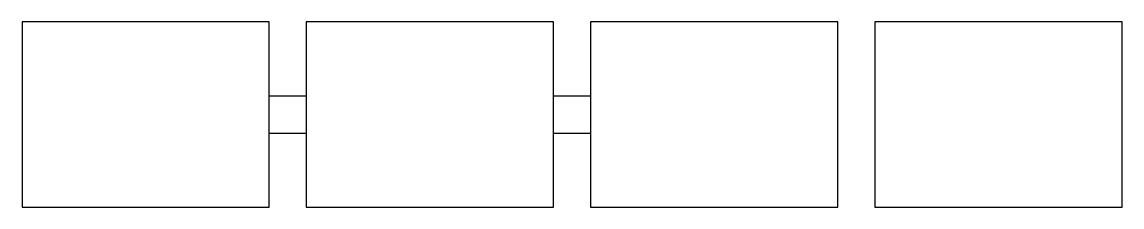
# Model space of a CAD drawing. Header units: metres. Extents: x 20 to 198, y 40 to 70.
import ezdxf

# ---------------------------------------------------------------- set-up
doc = ezdxf.new("R2010")
doc.units = ezdxf.units.M

msp = doc.modelspace()

# ---------------------------------------------------------------- linework, layer by layer
at = {"layer": 'T'}
for p, q in [((60, 70), (20, 70)), ((20, 70), (20, 40)), ((60, 40), (60, 70)), ((106, 70), (66, 70)), ((66, 70), (66, 40)), ((106, 40), (106, 70)), ((152, 70), (112, 70)), ((112, 70), (112, 40)), ((152, 40), (152, 70)), ((198, 70), (158, 70)), ((158, 70), (158, 40)), ((198, 40), (198, 70)), ((60, 58), (66, 58)), ((106, 58), (112, 58)), ((60, 52), (66, 52)), ((106, 52), (112, 52)), ((20, 40), (60, 40)), ((66, 40), (106, 40)), ((112, 40), (152, 40)), ((158, 40), (198, 40))]:
    msp.add_line(p, q, dxfattribs=at)

doc.saveas('drawing.dxf')
